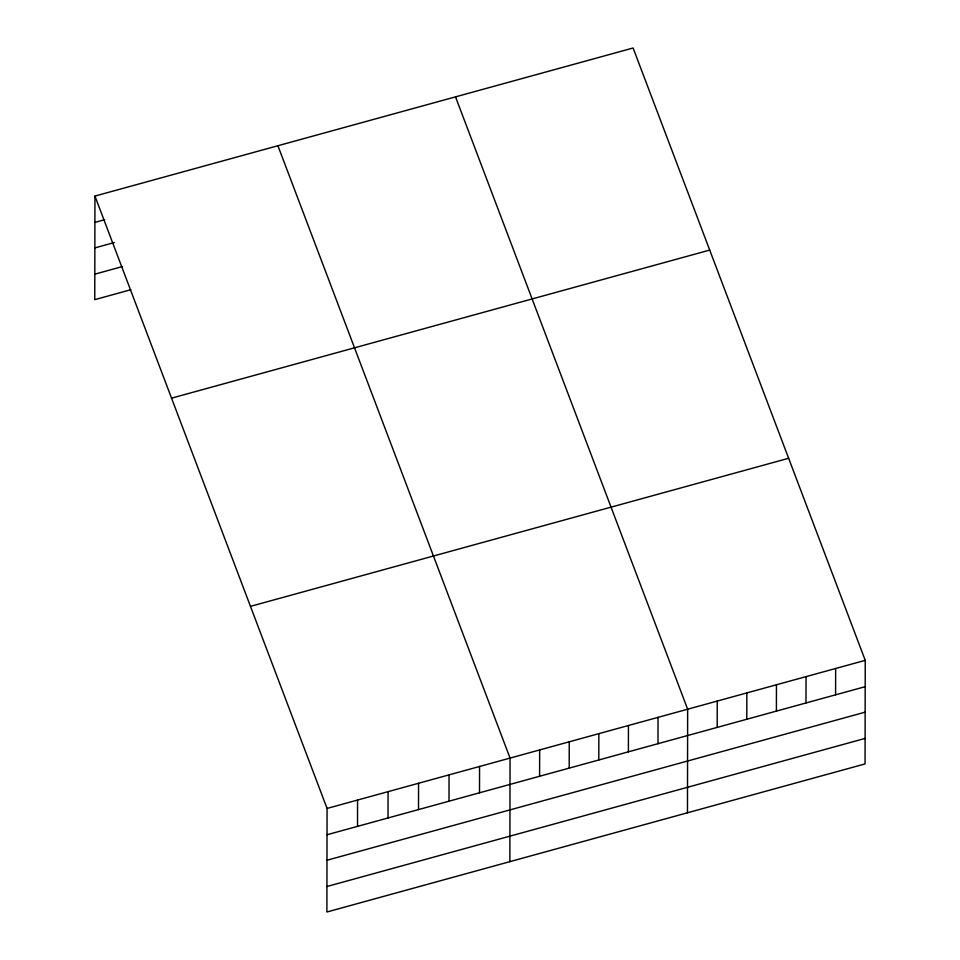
<?xml version="1.0" encoding="UTF-8"?>
<svg xmlns="http://www.w3.org/2000/svg" width="960" height="960" viewBox="0 0 960 960"><rect width="100%" height="100%" fill="white"/><g stroke="black" fill="none" stroke-linecap="round" stroke-linejoin="round"><path stroke-width="1.44" d="M94.944 196.08L327.072 808.44L326.892 912L865.056 763.92L865.236 660.348L633.108 48L94.944 196.08L94.764 299.652L130.8 289.728M357.516 826.368L357.564 800.04M388.02 817.968L388.056 791.652M418.512 809.58L418.56 783.264M449.004 801.192L449.052 774.876M479.508 792.792L479.556 766.476M509.868 861.648L510.048 758.088L277.92 145.74M539.604 776.256L539.652 749.94M569.196 768.12L569.244 741.804M598.8 759.972L598.848 733.656M628.404 751.824L628.44 725.508M657.996 743.688L658.044 717.36M687.468 812.784L687.648 709.224L455.52 96.864M717.192 727.392L717.24 701.076M746.796 719.244L746.844 692.928M776.4 711.108L776.448 684.792M805.992 702.96L806.04 676.644M835.596 694.812L835.644 668.496M94.896 222.408L104.592 219.732M94.848 247.896L114.252 242.556M94.8 274.152L122.532 266.532M171.54 398.16L709.716 250.08M250.464 606.36L788.64 458.28M327.072 808.44L865.236 660.348M327.024 834.756L865.2 686.676M326.976 860.244L865.152 712.164M326.928 886.512L865.104 738.42"/></g></svg>
